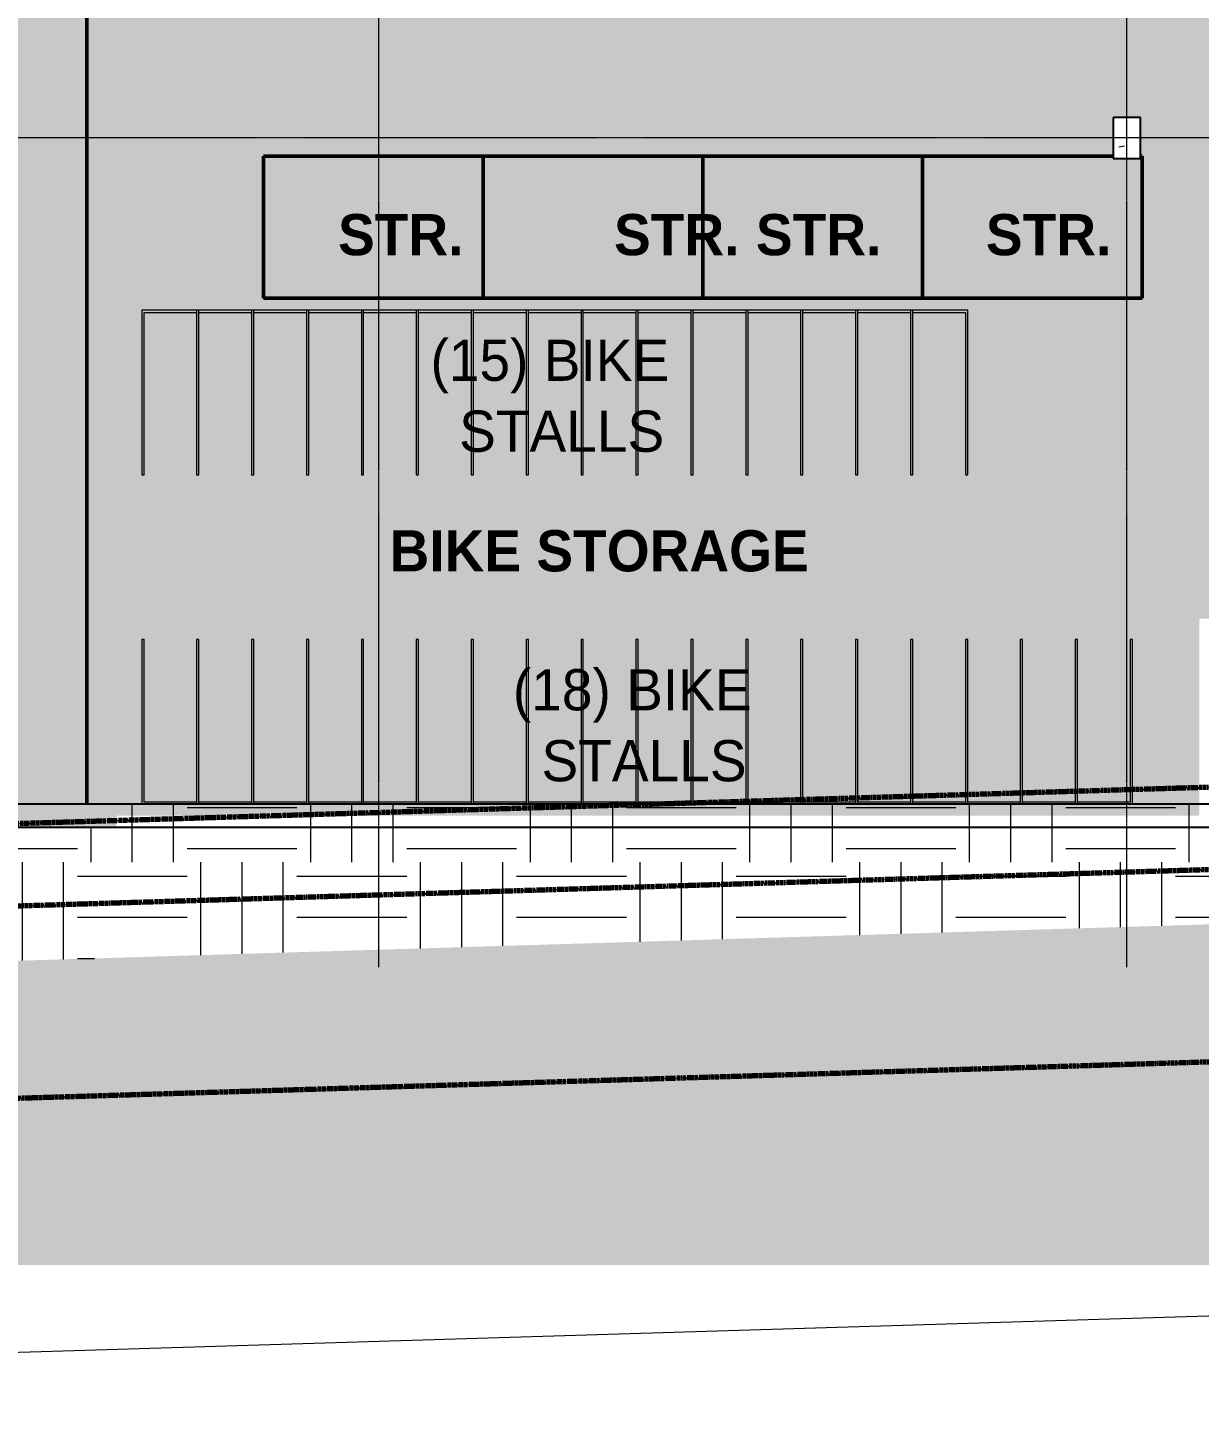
# Model space of a CAD drawing. Header units: inches. Extents: x -4414 to -113, y 9396 to 12816.
# Drawn here: x -3622 to -3110, y 9639 to 10247 of the extents above; entities that cross this region are included whole.
import ezdxf

# ---------------------------------------------------------------- set-up
doc = ezdxf.new("R2010")
doc.units = ezdxf.units.IN
doc.header["$MEASUREMENT"] = 0
doc.linetypes.add('Double Dash 3_8_', pattern=[1, 0.375, -0.125, 0.125, -0.125, 0.125, -0.125])
doc.linetypes.add('Grid Line 1_2_', pattern=[0.875, 0.5, -0.125, 0.125, -0.125])
for name, color, linetype, lineweight in [('0-1', 7, 'Continuous', 5), ('A-ANNO-DIMS', 211, 'Continuous', 9), ('A-ANNO-DIMS-192', 211, 'Continuous', 9), ('A-AREA-2', 250, 'Continuous', 50), ('A-AREA-IDEN', 2, 'Continuous', 9), ('A-GENM', 5, 'Continuous', 9), ('A-GENM-IDEN', 13, 'Continuous', 9), ('A-WALL-PATT-2', 111, 'Continuous', 9), ('C-PROP-LINE', 91, 'Double Dash 3_8_', 70), ('C-TOPO', 7, 'Continuous', 9), ('S-COLS', 52, 'Continuous', 9), ('S-COLS-1', 52, 'Continuous', 25), ('S-FNDN-2', 32, 'Continuous', 25), ('S-GRID-1', 1, 'Grid Line 1_2_', 9)]:
    doc.layers.add(name, color=color, linetype=linetype, lineweight=lineweight)
doc.layers.add('A-AREA-PATT-1', color=7, linetype='Continuous', lineweight=9, transparency=0.9)
doc.layers.add('A-AREA-PATT-2', color=254, linetype='Continuous', lineweight=9, transparency=0.9)
doc.styles.add('Century Gothic', font='ufonts.com_century-gothic.ttf', dxfattribs={"height": 18})
doc.styles.add('Century Gothic_B', font='GOTHICB.TTF', dxfattribs={"height": 18})
doc.dimstyles.new('OD__1_8__Tol__', dxfattribs={"dimscale": 12, "dimtxt": 18.795029, "dimasz": 2, "dimexe": 1.5, "dimexo": 1, "dimgap": 0.25, "dimtad": 1, "dimdec": 3, "dimrnd": 0.125, "dimzin": 3, "dimdsep": 46, "dimlunit": 4, "dimtxsty": 'Century Gothic', "dimblk1": 'OBLIQUE', "dimblk2": 'OBLIQUE', "dimsah": 1, "dimcen": 0.09, "dimdle": 1.5, "dimazin": 0, "dimtfac": 1, "dimtdec": 4, "dimtix": 1, "dimtmove": 0, "dimatfit": 3, "dimfxl": 1, "dimtvp": 1, "dimtfill": 1, "dimfrac": 2, "dimtolj": 1, "dimtzin": 0, "dimarcsym": 2})
pattern_1 = [(0, (0, 0), (48, 48), [48, -48]), (0, (0, 18), (48, 48), [48, -48]), (0, (0, 36), (48, 48), [48, -48]), (90, (6, 42), (-48, 48), [48, -48]), (90, (24, 42), (-48, 48), [48, -48]), (90, (42, 42), (-48, 48), [48, -48])]

# ---------------------------------------------------------------- blocks, each defined once
blk = doc.blocks.new('1750 Ox - Topography_rvt-1-FLOOR PLAN - BASEMENT')
at = {"layer": 'C-TOPO'}
h = blk.add_hatch(dxfattribs=at)
h.set_pattern_fill('FP_1', color=256, style=0, pattern_type=2)
h.set_pattern_definition(pattern_1)
h.paths.add_polyline_path([(-4244.96, 9706.1), (-4070.23, 9706.1), (-4070.23, 12148.59), (-4068.73, 12172.21), (-4064.23, 12195.45), (-4064.23, 9706.1), (-3984.43, 9706.1), (-3985.12, 9768.03), (-2561.12, 9811.51), (-2561.12, 9897.39), (-2637.92, 9897.39), (-2637.92, 9869.2), (-3902.72, 9830.57), (-3902.72, 10324.59), (-3830.72, 10324.59), (-3830.72, 10780.59), (-4004.23, 10780.59), (-4004.23, 12148.59), (-4002.41, 12169.43), (-3997, 12189.63), (-3988.16, 12208.59), (-3976.16, 12225.72), (-3961.37, 12240.51), (-3944.23, 12252.51), (-3925.28, 12261.35), (-3905.07, 12266.77), (-3884.23, 12268.59), (-2637.92, 12268.59), (-2637.92, 12088.59), (-2561.12, 12088.59), (-2561.12, 12268.59), (-514.29, 12268.59), (-514.29, 12328.59), (-3931.1, 12328.59), (-3907.86, 12333.08), (-3884.23, 12334.59), (-514.29, 12334.59), (-514.29, 12461.9), (-4244.96, 12461.9), (-4244.96, 9808.7)], flags=0)
h.paths.add_polyline_path([(-3866.72, 10552.59), (-3993.77, 10552.59), (-3993.77, 10676.21), (-3866.72, 10676.21), (-3866.72, 10568.45)], flags=0)
h = blk.add_hatch(dxfattribs=at)
h.set_pattern_fill('FP_1', color=256, style=0, pattern_type=2)
h.set_pattern_definition(pattern_1)
h.paths.add_polyline_path([(-673.72, 9706.1), (-514.29, 9706.1), (-514.29, 12268.59), (-2561.12, 12268.59), (-2561.12, 12088.59), (-2540.82, 12088.59), (-2422.69, 12078.59), (-1316.01, 12078.59), (-1318.08, 12088.59), (-1297.31, 12088.59), (-1296.41, 12078.59), (-704.43, 12078.59), (-701.33, 12088.59), (-635.88, 12088.59), (-636.72, 12078.44), (-636.72, 9907.39), (-2561.12, 9907.39), (-2561.12, 9811.51), (-3985.12, 9768.03), (-3984.43, 9706.1), (-747.46, 9706.1)], flags=0)
h.paths.add_polyline_path([(-4064.23, 9706.1), (-4064.23, 12195.45), (-4068.73, 12172.21), (-4070.23, 12148.59), (-4070.23, 9706.1), (-4069.25, 9706.1)], flags=0)
h.paths.add_polyline_path([(-3820.72, 10780.59), (-3820.72, 11276.53), (-3830.72, 11280.3), (-3830.72, 11598.84), (-3820.72, 11601.15), (-3820.72, 11690.89), (-3830.72, 11695.26), (-3830.72, 11718.87), (-3820.72, 11715.86), (-3820.72, 11876.26), (-3830.72, 11870.53), (-3830.72, 12075.88), (-3820.72, 12078.59), (-3167.26, 12078.59), (-3166.56, 12083.35), (-3169.46, 12083.37), (-3171.87, 12088.59), (-3149.04, 12088.59), (-3149.58, 12078.59), (-2891.23, 12078.59), (-2831.2, 12088.59), (-2637.92, 12088.59), (-2637.92, 12268.59), (-3884.23, 12268.59), (-3905.07, 12266.77), (-3925.28, 12261.35), (-3944.23, 12252.51), (-3961.37, 12240.51), (-3976.16, 12225.72), (-3988.16, 12208.59), (-3997, 12189.63), (-4002.41, 12169.43), (-4004.23, 12148.59), (-4004.23, 10780.59), (-3825.72, 10780.59)], flags=0)
h.paths.add_polyline_path([(-3555.07, 12086.41), (-3593.03, 12086.71), (-3592.11, 12088.59), (-3554.47, 12088.59)], flags=0)
h.paths.add_polyline_path([(-3799.39, 12088.34), (-3817.11, 12088.48), (-3817.07, 12088.59), (-3799.32, 12088.59)], flags=0)
h.paths.add_polyline_path([(-2561.12, 12328.59), (-514.29, 12328.59), (-514.29, 12334.59), (-3884.23, 12334.59), (-3907.86, 12333.08), (-3931.1, 12328.59), (-2637.92, 12328.59)], flags=0)
h = blk.add_hatch(dxfattribs=at)
h.set_pattern_fill('FP_1', color=256, style=0, pattern_type=2)
h.set_pattern_definition(pattern_1)
h.paths.add_polyline_path([(-3902.72, 9830.57), (-2637.92, 9869.2), (-2637.92, 9897.39), (-2726.18, 9897.39), (-2737.87, 9907.39), (-3582.67, 9907.39), (-3582.88, 9897.39), (-3670.23, 9897.39), (-3684.27, 9907.39), (-3830.72, 9907.39), (-3830.72, 10025.43), (-3820.72, 9999.66), (-3820.72, 10316.77), (-3830.72, 10303.87), (-3830.72, 10324.59), (-3902.72, 10324.59), (-3902.72, 9834.64)], flags=0)
h.paths.add_polyline_path([(-3820.72, 9897.39), (-3820.66, 9897.47), (-3710, 9898.34), (-3712.71, 9897.39), (-3778.63, 9897.39)], flags=0)
blk = doc.blocks.new('Parking_Stall_Multiple - BIKE-1564002-FLOOR PLAN - BASEMENT')
at = {"layer": 'A-GENM'}
h = blk.add_hatch(color=256, dxfattribs=at)
h.paths.add_polyline_path([(1, -25), (72, -25), (36.5, -24.5), (15.78, -24.79)], flags=0)
h.paths.add_polyline_path([(0, -24), (0, -25), (1, -25), (0.5, -24.5)], flags=0)
h.paths.add_polyline_path([(0, 0), (0, -24), (1, -24), (1, -1), (72, -1), (72, 0), (16.18, 0)], flags=0)
h = blk.add_hatch(color=256, dxfattribs=at)
h.paths.add_polyline_path([(1, -49), (72, -49), (36.5, -48.5), (15.39, -48.8)], flags=0)
h.paths.add_polyline_path([(0.5, -48.5), (0, -49), (1, -49)], flags=0)
h.paths.add_polyline_path([(0, -48), (0.04, -48.96), (0.5, -48.5), (0, -48)], flags=0)
h.paths.add_polyline_path([(0, -24), (1, -25), (36.5, -24.5), (72, -25), (72, -24), (15.79, -24)], flags=0)
h.paths.add_polyline_path([(0, -25), (0, -48), (1, -48), (1, -25), (0.04, -25)], flags=0)
h = blk.add_hatch(color=256, dxfattribs=at)
h.paths.add_polyline_path([(1, -73), (72, -73), (36.5, -72.5), (15.01, -72.8)], flags=0)
h.paths.add_polyline_path([(0.5, -72.5), (0, -73), (1, -73)], flags=0)
h.paths.add_polyline_path([(0, -72), (0.04, -72.96), (0.5, -72.5)], flags=0)
h.paths.add_polyline_path([(1, -49), (36.5, -48.5), (72, -49), (72, -48), (0, -48)], flags=0)
h.paths.add_polyline_path([(0, -49), (0.04, -48.96), (0, -48)], flags=0)
h.paths.add_polyline_path([(0, -71.99), (0, -72), (1, -72), (1, -49), (0, -49)], flags=0)
h = blk.add_hatch(color=256, dxfattribs=at)
h.paths.add_polyline_path([(0, -72), (1, -73), (36.5, -72.5), (72, -73), (72, -72), (15.02, -72)], flags=0)
h.paths.add_polyline_path([(1, -97), (72, -97), (36.5, -96.5), (14.62, -96.81)], flags=0)
h.paths.add_polyline_path([(0, -96), (0, -97), (1, -97), (0.5, -96.5)], flags=0)
h.paths.add_polyline_path([(0, -73), (0, -96), (1, -96), (1, -73), (0.04, -73)], flags=0)
h = blk.add_hatch(color=256, dxfattribs=at)
h.paths.add_polyline_path([(0, -96), (1, -97), (36.5, -96.5), (72, -97), (72, -96), (14.64, -96)], flags=0)
h.paths.add_polyline_path([(1, -121), (72, -121), (36.5, -120.5), (14.24, -120.81)], flags=0)
h.paths.add_polyline_path([(0.5, -120.5), (0, -121), (1, -121)], flags=0)
h.paths.add_polyline_path([(0, -120), (0.04, -120.96), (0.5, -120.5)], flags=0)
h.paths.add_polyline_path([(0, -119.99), (0, -120), (1, -120), (1, -97), (0, -97)], flags=0)
h = blk.add_hatch(color=256, dxfattribs=at)
h.paths.add_polyline_path([(1, -145), (72, -145), (36.5, -144.5), (13.85, -144.82)], flags=0)
h.paths.add_polyline_path([(0, -144), (0, -145), (1, -145), (0.5, -144.5)], flags=0)
h.paths.add_polyline_path([(1, -121), (36.5, -120.5), (72, -121), (72, -120), (0, -120)], flags=0)
h.paths.add_polyline_path([(0, -121), (0, -144), (1, -144), (1, -121), (0.04, -121)], flags=0)
h = blk.add_hatch(color=256, dxfattribs=at)
h.paths.add_polyline_path([(1, -169), (72, -169), (36.5, -168.5), (13.47, -168.82)], flags=0)
h.paths.add_polyline_path([(0.5, -168.5), (0, -169), (1, -169)], flags=0)
h.paths.add_polyline_path([(0, -168), (0.04, -168.96), (0.5, -168.5)], flags=0)
h.paths.add_polyline_path([(1, -145), (36.5, -144.5), (72, -145), (72, -144), (0, -144)], flags=0)
h.paths.add_polyline_path([(0, -168), (1, -168), (1, -145), (0, -145), (0, -167.99)], flags=0)
h = blk.add_hatch(color=256, dxfattribs=at)
h.paths.add_polyline_path([(0, -168), (1, -169), (36.5, -168.5), (72, -169), (72, -168), (13.48, -168)], flags=0)
h.paths.add_polyline_path([(1, -193), (72, -193), (36.5, -192.5), (13.08, -192.83)], flags=0)
h.paths.add_polyline_path([(0.5, -192.5), (0, -193), (1, -193)], flags=0)
h.paths.add_polyline_path([(0, -192), (0.04, -192.96), (0.5, -192.5)], flags=0)
h.paths.add_polyline_path([(0, -169), (0, -192), (1, -192), (1, -169), (0.04, -169)], flags=0)
h = blk.add_hatch(color=256, dxfattribs=at)
h.paths.add_polyline_path([(0, -192), (1, -193), (36.5, -192.5), (72, -193), (72, -192), (13.1, -192)], flags=0)
h.paths.add_polyline_path([(1, -217), (72, -217), (36.5, -216.5), (12.7, -216.84)], flags=0)
h.paths.add_polyline_path([(0.5, -216.5), (0, -217), (1, -217)], flags=0)
h.paths.add_polyline_path([(0, -216), (0.04, -216.96), (0.5, -216.5)], flags=0)
h.paths.add_polyline_path([(0, -193), (0, -216), (1, -216), (1, -193), (0.04, -193)], flags=0)
h = blk.add_hatch(color=256, dxfattribs=at)
h.paths.add_polyline_path([(0, -216), (1, -217), (36.5, -216.5), (72, -217), (72, -216), (12.71, -216)], flags=0)
h.paths.add_polyline_path([(1, -241), (72, -241), (36.5, -240.5), (12.31, -240.84)], flags=0)
h.paths.add_polyline_path([(0.5, -240.5), (0, -241), (1, -241)], flags=0)
h.paths.add_polyline_path([(0, -240), (0.04, -240.96), (0.5, -240.5)], flags=0)
h.paths.add_polyline_path([(0, -239.99), (0, -240), (1, -240), (1, -217), (0, -217)], flags=0)
h = blk.add_hatch(color=256, dxfattribs=at)
h.paths.add_polyline_path([(1, -265), (72, -265), (36.5, -264.5), (11.93, -264.85)], flags=0)
h.paths.add_polyline_path([(0, -264), (0, -265), (1, -265), (0.5, -264.5)], flags=0)
h.paths.add_polyline_path([(1, -241), (36.5, -240.5), (72, -241), (72, -240), (0, -240)], flags=0)
h.paths.add_polyline_path([(0, -241), (0, -264), (1, -264), (1, -241), (0.04, -241)], flags=0)
h = blk.add_hatch(color=256, dxfattribs=at)
h.paths.add_polyline_path([(1, -289), (72, -289), (36.5, -288.5), (11.54, -288.85)], flags=0)
h.paths.add_polyline_path([(0.5, -288.5), (0, -289), (1, -289)], flags=0)
h.paths.add_polyline_path([(0, -288), (0.04, -288.96), (0.5, -288.5)], flags=0)
h.paths.add_polyline_path([(1, -265), (36.5, -264.5), (72, -265), (72, -264), (0, -264)], flags=0)
h.paths.add_polyline_path([(0, -288), (1, -288), (1, -265), (0, -265), (0, -287.99)], flags=0)
h = blk.add_hatch(color=256, dxfattribs=at)
h.paths.add_polyline_path([(0, -288), (1, -289), (36.5, -288.5), (72, -289), (72, -288), (11.55, -288)], flags=0)
h.paths.add_polyline_path([(1, -313), (72, -313), (36.5, -312.5), (11.15, -312.86)], flags=0)
h.paths.add_polyline_path([(0.5, -312.5), (0, -313), (1, -313)], flags=0)
h.paths.add_polyline_path([(0, -312), (0.04, -312.96), (0.5, -312.5)], flags=0)
h.paths.add_polyline_path([(0, -311.99), (0, -312), (1, -312), (1, -289), (0, -289)], flags=0)
h = blk.add_hatch(color=256, dxfattribs=at)
h.paths.add_polyline_path([(1, -337), (72, -337), (36.5, -336.5), (10.77, -336.86)], flags=0)
h.paths.add_polyline_path([(0, -337), (1, -337), (0.5, -336.5)], flags=0)
h.paths.add_polyline_path([(0, -312), (1, -313), (36.5, -312.5), (72, -313), (72, -312), (11.17, -312)], flags=0)
h.paths.add_polyline_path([(0, -336), (0.04, -336.96), (0.5, -336.5), (0, -336)], flags=0)
h.paths.add_polyline_path([(0, -313), (0.04, -312.96), (0, -312)], flags=0)
h.paths.add_polyline_path([(0, -335.99), (0, -336), (1, -336), (1, -313), (0, -313)], flags=0)
h = blk.add_hatch(color=256, dxfattribs=at)
h.paths.add_polyline_path([(1, -361), (72, -361), (36.5, -360.5), (10.38, -360.87)], flags=0)
h.paths.add_polyline_path([(0, -360), (0, -361), (1, -361), (0.5, -360.5)], flags=0)
h.paths.add_polyline_path([(1, -337), (36.5, -336.5), (72, -337), (72, -336), (0, -336)], flags=0)
h.paths.add_polyline_path([(0, -337), (0.04, -336.96), (0, -336)], flags=0)
h.paths.add_polyline_path([(0, -360), (1, -360), (1, -337), (0, -337), (0, -359.99)], flags=0)
h = blk.add_hatch(color=256, dxfattribs=at)
h.paths.add_polyline_path([(1, -385), (72, -385), (36.5, -384.5), (10, -384.87)], flags=0)
h.paths.add_polyline_path([(0.5, -384.5), (0, -385), (1, -385)], flags=0)
h.paths.add_polyline_path([(0, -384), (0.04, -384.96), (0.5, -384.5), (0, -384)], flags=0)
h.paths.add_polyline_path([(0, -360), (1, -361), (36.5, -360.5), (72, -361), (72, -360), (10.4, -360)], flags=0)
h.paths.add_polyline_path([(0, -361), (0, -384), (1, -384), (1, -361), (0.04, -361)], flags=0)
h = blk.add_hatch(color=256, dxfattribs=at)
h.paths.add_polyline_path([(1, -409), (72, -409), (36.5, -408.5), (9.61, -408.88)], flags=0)
h.paths.add_polyline_path([(0.5, -408.5), (0, -409), (1, -409)], flags=0)
h.paths.add_polyline_path([(0, -408), (0.04, -408.96), (0.5, -408.5)], flags=0)
h.paths.add_polyline_path([(1, -385), (36.5, -384.5), (72, -385), (72, -384), (0, -384)], flags=0)
h.paths.add_polyline_path([(0, -385), (0.04, -384.96), (0, -384)], flags=0)
h.paths.add_polyline_path([(0, -408), (1, -408), (1, -385), (0, -385), (0, -407.99)], flags=0)
h = blk.add_hatch(color=256, dxfattribs=at)
h.paths.add_polyline_path([(1, -409), (36.5, -408.5), (72, -409), (72, -408), (0, -408)], flags=0)
h.paths.add_polyline_path([(0, -409), (0, -433), (72, -433), (72, -432), (1, -432), (1, -409), (0.04, -409)], flags=0)
h.paths.add_polyline_path([(0, -409), (0.04, -408.96), (0, -408)], flags=0)
for p, q in [((72, 0), (0, 0)), ((72, -1), (72, 0)), ((1, -24), (1, -1)), ((1, -1), (72, -1)), ((72, -24), (0, -24)), ((72, -24), (1, -24)), ((72, -25), (72, -24)), ((72, -25), (72, -24)), ((0, -25), (72, -25)), ((1, -48), (1, -25)), ((1, -25), (72, -25)), ((72, -48), (0, -48)), ((72, -48), (1, -48)), ((72, -49), (72, -48)), ((72, -49), (72, -48)), ((0, -49), (72, -49)), ((1, -72), (1, -49)), ((1, -49), (72, -49)), ((72, -72), (0, -72)), ((72, -72), (1, -72)), ((72, -73), (72, -72)), ((72, -73), (72, -72)), ((0, -73), (72, -73)), ((1, -96), (1, -73)), ((1, -73), (72, -73)), ((72, -96), (0, -96)), ((0, -97), (72, -97)), ((72, -96), (1, -96)), ((1, -120), (1, -97)), ((1, -97), (72, -97)), ((72, -97), (72, -96)), ((72, -97), (72, -96)), ((72, -120), (0, -120)), ((0, -121), (72, -121)), ((72, -120), (1, -120)), ((1, -144), (1, -121)), ((1, -121), (72, -121)), ((72, -121), (72, -120)), ((72, -121), (72, -120)), ((72, -144), (0, -144)), ((0, -145), (72, -145)), ((72, -144), (1, -144)), ((1, -168), (1, -145)), ((1, -145), (72, -145)), ((72, -145), (72, -144)), ((72, -145), (72, -144)), ((72, -168), (0, -168)), ((0, -169), (72, -169)), ((72, -168), (1, -168)), ((1, -192), (1, -169)), ((1, -169), (72, -169)), ((72, -169), (72, -168)), ((72, -169), (72, -168)), ((72, -192), (0, -192)), ((0, -193), (72, -193)), ((72, -192), (1, -192)), ((1, -216), (1, -193)), ((1, -193), (72, -193)), ((72, -193), (72, -192)), ((72, -193), (72, -192)), ((72, -216), (0, -216)), ((0, -217), (72, -217)), ((72, -216), (1, -216)), ((1, -240), (1, -217)), ((1, -217), (72, -217)), ((72, -217), (72, -216)), ((72, -217), (72, -216)), ((72, -240), (0, -240)), ((0, -241), (72, -241)), ((72, -240), (1, -240)), ((1, -264), (1, -241)), ((1, -241), (72, -241)), ((72, -241), (72, -240)), ((72, -241), (72, -240)), ((72, -264), (0, -264)), ((0, -265), (72, -265)), ((72, -264), (1, -264)), ((1, -288), (1, -265)), ((1, -265), (72, -265)), ((72, -265), (72, -264)), ((72, -265), (72, -264)), ((72, -288), (0, -288)), ((0, -289), (72, -289)), ((72, -288), (1, -288)), ((1, -312), (1, -289)), ((1, -289), (72, -289)), ((72, -289), (72, -288)), ((72, -289), (72, -288)), ((72, -312), (0, -312)), ((0, -313), (72, -313)), ((72, -312), (1, -312)), ((1, -336), (1, -313)), ((1, -313), (72, -313)), ((72, -313), (72, -312)), ((72, -313), (72, -312)), ((72, -336), (0, -336)), ((0, -337), (72, -337)), ((72, -336), (1, -336)), ((1, -360), (1, -337)), ((1, -337), (72, -337)), ((72, -337), (72, -336)), ((72, -337), (72, -336)), ((72, -360), (0, -360)), ((0, -361), (72, -361)), ((72, -360), (1, -360)), ((1, -384), (1, -361)), ((1, -361), (72, -361)), ((72, -361), (72, -360)), ((72, -361), (72, -360)), ((72, -384), (0, -384)), ((0, -385), (72, -385)), ((72, -384), (1, -384)), ((1, -408), (1, -385)), ((1, -385), (72, -385)), ((72, -385), (72, -384)), ((72, -385), (72, -384)), ((72, -408), (0, -408)), ((0, -409), (72, -409)), ((72, -408), (1, -408)), ((1, -432), (1, -409)), ((1, -409), (72, -409)), ((72, -409), (72, -408)), ((72, -409), (72, -408)), ((0, -433), (72, -433)), ((72, -432), (1, -432)), ((72, -433), (72, -432))]:
    blk.add_line(p, q, dxfattribs=at)
blk = doc.blocks.new('Parking_Stall_Multiple - BIKE-1544308-FLOOR PLAN - BASEMENT')
at = {"layer": 'A-GENM'}
h = blk.add_hatch(color=256, dxfattribs=at)
h.paths.add_polyline_path([(0, 336), (72, 336), (72, 337), (36.5, 336.5), (1, 337)], flags=0)
h.paths.add_polyline_path([(72, 361), (0, 361), (0.04, 337), (1, 337), (1, 360), (72, 360)], flags=0)
h = blk.add_hatch(color=256, dxfattribs=at)
h.paths.add_polyline_path([(72, 337), (1, 337), (36.5, 336.5)], flags=0)
h.paths.add_polyline_path([(72, 313), (36.5, 312.5), (1, 313), (0, 312), (72, 312)], flags=0)
h.paths.add_polyline_path([(0, 336), (1, 337), (0.04, 336.96)], flags=0)
h.paths.add_polyline_path([(1, 336), (0, 335.99), (0.04, 313), (1, 313)], flags=0)
h = blk.add_hatch(color=256, dxfattribs=at)
h.paths.add_polyline_path([(72, 313), (1, 313), (36.5, 312.5)], flags=0)
h.paths.add_polyline_path([(72, 289), (36.5, 288.5), (1, 289), (0, 288), (72, 288)], flags=0)
h.paths.add_polyline_path([(0, 312), (1, 313), (0.04, 312.96)], flags=0)
h.paths.add_polyline_path([(1, 312), (0, 311.99), (0.04, 289), (1, 289)], flags=0)
h = blk.add_hatch(color=256, dxfattribs=at)
h.paths.add_polyline_path([(72, 289), (1, 289), (36.5, 288.5)], flags=0)
h.paths.add_polyline_path([(72, 264), (72, 265), (36.5, 264.5), (1, 265), (0, 264)], flags=0)
h.paths.add_polyline_path([(0, 288), (1, 289), (0.04, 288.96)], flags=0)
h.paths.add_polyline_path([(1, 288), (0, 287.99), (0.04, 265), (1, 265)], flags=0)
h = blk.add_hatch(color=256, dxfattribs=at)
h.paths.add_polyline_path([(72, 265), (1, 265), (36.5, 264.5)], flags=0)
h.paths.add_polyline_path([(72, 241), (36.5, 240.5), (1, 241), (0, 240), (72, 240)], flags=0)
h.paths.add_polyline_path([(0, 264), (1, 265), (0, 265)], flags=0)
h.paths.add_polyline_path([(1, 264), (0, 263.99), (0.04, 241), (1, 241), (1, 259.52)], flags=0)
h = blk.add_hatch(color=256, dxfattribs=at)
h.paths.add_polyline_path([(72, 241), (1, 241), (36.5, 240.5)], flags=0)
h.paths.add_polyline_path([(72, 217), (36.5, 216.5), (1, 217), (0, 216), (72, 216)], flags=0)
h.paths.add_polyline_path([(0, 240), (1, 241), (0.04, 240.96)], flags=0)
h.paths.add_polyline_path([(1, 240), (0, 239.99), (0.04, 217), (1, 217)], flags=0)
h = blk.add_hatch(color=256, dxfattribs=at)
h.paths.add_polyline_path([(72, 217), (1, 217), (36.5, 216.5)], flags=0)
h.paths.add_polyline_path([(72, 192), (72, 193), (36.5, 192.5), (1, 193), (0, 192)], flags=0)
h.paths.add_polyline_path([(0, 216), (1, 217), (0.04, 216.96)], flags=0)
h.paths.add_polyline_path([(1, 216), (0, 215.99), (0.04, 193), (1, 193)], flags=0)
h = blk.add_hatch(color=256, dxfattribs=at)
h.paths.add_polyline_path([(72, 193), (1, 193), (36.5, 192.5)], flags=0)
h.paths.add_polyline_path([(72, 168), (72, 169), (36.5, 168.5), (1, 169), (0, 168)], flags=0)
h.paths.add_polyline_path([(0, 192), (1, 193), (0.04, 192.96)], flags=0)
h.paths.add_polyline_path([(1, 192), (0, 191.99), (0.04, 169), (1, 169)], flags=0)
h = blk.add_hatch(color=256, dxfattribs=at)
h.paths.add_polyline_path([(72, 169), (1, 169), (36.5, 168.5)], flags=0)
h.paths.add_polyline_path([(72, 144), (72, 145), (36.5, 144.5), (1, 145), (0, 144)], flags=0)
h.paths.add_polyline_path([(0, 168), (1, 169), (0.04, 168.96)], flags=0)
h.paths.add_polyline_path([(1, 168), (0, 167.99), (0.04, 145), (1, 145)], flags=0)
h = blk.add_hatch(color=256, dxfattribs=at)
h.paths.add_polyline_path([(72, 145), (1, 145), (36.5, 144.5)], flags=0)
h.paths.add_polyline_path([(72, 120), (72, 121), (36.5, 120.5), (1, 121), (0, 120)], flags=0)
h.paths.add_polyline_path([(0, 144), (1, 145), (0, 145)], flags=0)
h.paths.add_polyline_path([(1, 144), (0, 143.99), (0.04, 121), (1, 121), (1, 142.93)], flags=0)
h = blk.add_hatch(color=256, dxfattribs=at)
h.paths.add_polyline_path([(72, 121), (1, 121), (36.5, 120.5)], flags=0)
h.paths.add_polyline_path([(72, 97), (36.5, 96.5), (1, 97), (0, 96), (72, 96)], flags=0)
h.paths.add_polyline_path([(0, 120), (1, 121), (0.04, 120.96)], flags=0)
h.paths.add_polyline_path([(1, 120), (0, 119.99), (0.04, 97), (1, 97)], flags=0)
h = blk.add_hatch(color=256, dxfattribs=at)
h.paths.add_polyline_path([(72, 97), (1, 97), (36.5, 96.5)], flags=0)
h.paths.add_polyline_path([(72, 72), (72, 73), (36.5, 72.5), (1, 73), (0, 72)], flags=0)
h.paths.add_polyline_path([(0, 96), (1, 97), (0, 97)], flags=0)
h.paths.add_polyline_path([(1, 96), (0, 95.99), (0.04, 73), (1, 73)], flags=0)
h = blk.add_hatch(color=256, dxfattribs=at)
h.paths.add_polyline_path([(72, 73), (1, 73), (36.5, 72.5)], flags=0)
h.paths.add_polyline_path([(72, 49), (36.5, 48.5), (1, 49), (0, 48), (72, 48)], flags=0)
h.paths.add_polyline_path([(0, 72), (1, 73), (0.04, 72.96)], flags=0)
h.paths.add_polyline_path([(1, 72), (0, 71.99), (0.04, 49), (1, 49)], flags=0)
h = blk.add_hatch(color=256, dxfattribs=at)
h.paths.add_polyline_path([(72, 49), (1, 49), (36.5, 48.5)], flags=0)
h.paths.add_polyline_path([(72, 24), (72, 25), (36.5, 24.5), (1, 25), (0, 24)], flags=0)
h.paths.add_polyline_path([(0, 48), (1, 49), (0.04, 48.96)], flags=0)
h.paths.add_polyline_path([(1, 48), (0, 47.99), (0.04, 25), (1, 25), (1, 26.35)], flags=0)
h = blk.add_hatch(color=256, dxfattribs=at)
h.paths.add_polyline_path([(72, 25), (1, 25), (36.5, 24.5)], flags=0)
h.paths.add_polyline_path([(0, 24), (1, 25), (0, 25)], flags=0)
h.paths.add_polyline_path([(72, 1), (1, 1), (1, 24), (0, 23.99), (0, 0), (72, 0)], flags=0)
for p, q in [((72, 361), (0, 361)), ((0, 361), (0, 336)), ((1, 337), (1, 360)), ((1, 360), (72, 360)), ((72, 360), (72, 361)), ((72, 337), (0, 337)), ((0, 337), (0, 312)), ((0, 336), (72, 336)), ((72, 337), (1, 337)), ((1, 313), (1, 336)), ((1, 336), (72, 336)), ((72, 336), (72, 337)), ((72, 336), (72, 337)), ((72, 313), (0, 313)), ((0, 313), (0, 288)), ((0, 312), (72, 312)), ((72, 313), (1, 313)), ((1, 289), (1, 312)), ((1, 312), (72, 312)), ((72, 312), (72, 313)), ((72, 312), (72, 313)), ((72, 289), (0, 289)), ((0, 289), (0, 264)), ((0, 288), (72, 288)), ((72, 289), (1, 289)), ((1, 265), (1, 288)), ((1, 288), (72, 288)), ((72, 288), (72, 289)), ((72, 288), (72, 289)), ((72, 265), (0, 265)), ((0, 265), (0, 240)), ((0, 264), (72, 264)), ((72, 265), (1, 265)), ((1, 241), (1, 264)), ((1, 264), (72, 264)), ((72, 264), (72, 265)), ((72, 264), (72, 265)), ((72, 241), (0, 241)), ((0, 241), (0, 216)), ((0, 240), (72, 240)), ((72, 241), (1, 241)), ((1, 217), (1, 240)), ((1, 240), (72, 240)), ((72, 240), (72, 241)), ((72, 240), (72, 241)), ((72, 217), (0, 217)), ((0, 217), (0, 192)), ((0, 216), (72, 216)), ((72, 217), (1, 217)), ((1, 193), (1, 216)), ((1, 216), (72, 216)), ((72, 216), (72, 217)), ((72, 216), (72, 217)), ((72, 193), (0, 193)), ((0, 193), (0, 168)), ((0, 192), (72, 192)), ((72, 193), (1, 193)), ((1, 169), (1, 192)), ((1, 192), (72, 192)), ((72, 192), (72, 193)), ((72, 192), (72, 193)), ((72, 169), (0, 169)), ((0, 169), (0, 144)), ((0, 168), (72, 168)), ((72, 169), (1, 169)), ((1, 145), (1, 168)), ((1, 168), (72, 168)), ((72, 168), (72, 169)), ((72, 168), (72, 169)), ((72, 145), (0, 145)), ((0, 145), (0, 120)), ((0, 144), (72, 144)), ((72, 145), (1, 145)), ((1, 121), (1, 144)), ((1, 144), (72, 144)), ((72, 144), (72, 145)), ((72, 144), (72, 145)), ((72, 121), (0, 121)), ((0, 121), (0, 96)), ((0, 120), (72, 120)), ((72, 121), (1, 121)), ((1, 97), (1, 120)), ((1, 120), (72, 120)), ((72, 120), (72, 121)), ((72, 120), (72, 121)), ((72, 97), (0, 97)), ((0, 97), (0, 72)), ((0, 96), (72, 96)), ((72, 97), (1, 97)), ((1, 73), (1, 96)), ((1, 96), (72, 96)), ((72, 96), (72, 97)), ((72, 96), (72, 97)), ((72, 73), (0, 73)), ((0, 73), (0, 48)), ((72, 73), (1, 73)), ((72, 72), (72, 73)), ((72, 72), (72, 73)), ((0, 72), (72, 72)), ((1, 49), (1, 72)), ((1, 72), (72, 72)), ((72, 49), (0, 49)), ((0, 49), (0, 24)), ((72, 49), (1, 49)), ((72, 48), (72, 49)), ((72, 48), (72, 49)), ((0, 48), (72, 48)), ((1, 25), (1, 48)), ((1, 48), (72, 48)), ((72, 25), (0, 25)), ((0, 25), (0, 0)), ((72, 25), (1, 25)), ((72, 24), (72, 25)), ((72, 24), (72, 25)), ((0, 24), (72, 24)), ((1, 1), (1, 24)), ((1, 24), (72, 24)), ((72, 1), (1, 1)), ((72, 0), (72, 1)), ((0, 0), (72, 0))]:
    blk.add_line(p, q, dxfattribs=at)
blk = doc.blocks.new('Concrete-Rectangular-Column - ONE-V28-FLOOR PLAN - BASEMENT')
at = {"layer": 'S-COLS'}
h = blk.add_hatch(dxfattribs=at)
h.set_pattern_fill('FP_26', color=256, style=0, pattern_type=2)
h.set_pattern_definition([(50, (3141.224, -10198.59), (55.0854, -4.81984), [5.76, -63.36]), (355, (3141.224, -10198.59), (-10.6557, 57.76853), [4.608, -50.688]), (100.451, (3145.814, -10198.99), (44.42947, 52.94866), [4.895, -53.848]), (46.184, (3141.224, -10183.23), (81.96444, -12.71212), [8.64, -95.04]), (96.636, (3148.054, -10184.29), (71.7815, 74.8124), [7.343, -80.772]), (351.184, (3141.22, -10183.23), (71.78195, 74.8124), [6.912, -76.032]), (21, (3148.904, -10187.07), (45.84207, -30.92146), [5.76, -63.36]), (326, (3148.904, -10187.07), (18.68706, 55.69148), [4.608, -50.688]), (71.451, (3152.724, -10189.646), (64.5289, 24.7701), [4.895, -53.848]), (37.5, (3141.224, -10198.589), (0.933895, 25.566816), [2.534, -47.539, 2.534, -48.922, -50.88]), (37.5, (3141.224, -10198.589), (0.933895, 25.566816), [-101.53, 2.534, -48.346]), (7.5, (3141.224, -10198.59), (20.20404, 30.2913), [2.534, -26.803, 2.534, -46.387, -19.392]), (7.5, (3141.224, -10198.59), (20.20404, 30.2913), [-78.259, 2.534, -16.858]), (327.5, (3124.097, -10198.59), (40.997785, -1.732403), [2.534, -16.666, 2.534, -57.37, -79.488]), (327.5, (3124.097, -10198.59), (40.997785, -1.732403), [-79.104, 2.534, -76.954]), (317.5, (3116.417, -10198.59), (44.78888, 7.68784), [2.534, -22.426, 2.534, -37.248, -56.448]), (317.5, (3116.417, -10198.59), (44.78888, 7.68784), [-64.742, 2.534, -53.914])])
h.paths.add_polyline_path([(6, -9), (6, 9), (-6, 9), (-6, -9)], flags=0)
at = {"layer": 'S-COLS-1'}
for p, q in [((6, 9), (-6, 9)), ((-6, 9), (-6, -9)), ((6, -9), (6, 9)), ((-6, -9), (6, -9))]:
    blk.add_line(p, q, dxfattribs=at)
blk = doc.blocks.new('Family - ___-1749192-FLOOR PLAN - BASEMENT')
at = {"layer": 'C-PROP-LINE'}
for p, q in [((-3866.79, 9891.7), (-711.99, 9988.04)), ((-3926.73, 9853.85), (-675.64, 9953.13)), ((-3986.58, 9767.98), (-590.83, 9871.68))]:
    blk.add_line(p, q, dxfattribs=at)
blk = doc.blocks.new('DIMBLOCK35-FLOOR PLAN - BASEMENT')
at = {"layer": 'A-ANNO-DIMS-192'}
for p, q in [((-590.47, 9859.69), (-586.9, 9742.8)), ((-587.45, 9760.79), (-590.47, 9859.69)), ((-4001.19, 9656.54), (-569.45, 9761.34)), ((-3986.22, 9755.99), (-3982.65, 9639.1)), ((-3983.19, 9657.09), (-3986.22, 9755.99))]:
    blk.add_line(p, q, dxfattribs=at)
at = {"layer": 'A-ANNO-DIMS-192', "lineweight": 50}
for p, q in [((-587.45, 9760.79), (-575.82, 9773.15)), ((-587.45, 9760.79), (-599.07, 9748.43)), ((-3983.19, 9657.09), (-3971.57, 9669.45)), ((-3983.19, 9657.09), (-3994.82, 9644.73))]:
    blk.add_line(p, q, dxfattribs=at)
at = {"layer": 'A-ANNO-DIMS-192', "color": 0, "insert": (-2354.55, 9732.91), "char_height": 18, "width": 164.3223, "attachment_point": 1, "rotation": 1.7492, "line_spacing_factor": 0.984502, "style": 'Century Gothic', "bg_fill": 3, "box_fill_scale": 1.25, "bg_fill_color": 256, "bg_fill_true_color": 13158600, "bg_fill_transparency": 0}
blk.add_mtext('283\' - 1 3/8"', dxfattribs=at)
blk = doc.blocks.new('_Oblique')
at = {"color": 0, "linetype": 'ByBlock', "lineweight": -2}
blk.add_line((-0.5, -0.5), (0.5, 0.5), dxfattribs=at)

msp = doc.modelspace()

# ---------------------------------------------------------------- hatches: boundary and pattern name
at = {"layer": 'A-AREA-PATT-1'}
for points in [[(-3505.0124, 10128.5894), (-3422.609, 10128.5894), (-3422.609, 10190.5894), (-3518.609, 10190.5894), (-3518.609, 10128.5894), (-3517.6124, 10128.5894)], [(-3378.8124, 10128.5894), (-3326.609, 10128.5894), (-3326.609, 10190.5894), (-3422.609, 10190.5894), (-3422.609, 10128.5894), (-3379.8124, 10128.5894)], [(-3259.8124, 10128.5894), (-3230.609, 10128.5894), (-3230.609, 10190.5894), (-3326.609, 10190.5894), (-3326.609, 10128.5894), (-3265.0124, 10128.5894)], [(-3147.2237, 10128.5894), (-3134.609, 10128.5894), (-3134.609, 10190.5894), (-3135.2237, 10190.5894), (-3135.2237, 10189.5894), (-3147.2237, 10189.5894), (-3147.2237, 10190.5894), (-3230.609, 10190.5894), (-3230.609, 10128.5894), (-3195.7109, 10128.5894)]]:
    msp.add_hatch(color=256, dxfattribs=at).paths.add_polyline_path(points, flags=0)
at = {"layer": 'A-AREA-PATT-2'}
h = msp.add_hatch(color=256, dxfattribs=at)
h.paths.add_polyline_path([(-3684.2717, 9907.3894), (-3595.8124, 9907.3894), (-3595.8124, 10317.2269), (-3820.3521, 10317.2269), (-3820.7237, 10267.2396), (-3820.6609, 9907.3894), (-3778.6284, 9907.3894)], flags=0)
h.paths.add_polyline_path([(-3608.7237, 10553.2519), (-3608.7237, 10668.3894), (-3595.8124, 10668.3894), (-3595.8124, 10686.5894), (-3817.8396, 10686.5894), (-3818.7466, 10553.2519), (-3608.7628, 10553.2519)], flags=0)
h = msp.add_hatch(color=256, dxfattribs=at)
h.paths.add_polyline_path([(-3584.083, 9907.3894), (-3571.8124, 9907.3894), (-3571.8124, 9979.3894), (-3570.8124, 9979.3894), (-3570.8124, 9908.3894), (-3547.8124, 9908.3894), (-3547.8124, 9979.3894), (-3546.8124, 9979.3894), (-3546.8124, 9908.3894), (-3523.8124, 9908.3894), (-3523.8124, 9979.3894), (-3522.8124, 9979.3894), (-3522.8124, 9908.3894), (-3499.8124, 9908.3894), (-3499.8124, 9979.3894), (-3498.8124, 9979.3894), (-3498.8124, 9908.3894), (-3475.8124, 9908.3894), (-3475.8124, 9979.3894), (-3474.8124, 9979.3894), (-3474.8124, 9908.3894), (-3451.8124, 9908.3894), (-3451.8124, 9979.3894), (-3450.8124, 9979.3894), (-3450.8124, 9908.3894), (-3427.8124, 9908.3894), (-3427.8124, 9979.3894), (-3426.8124, 9979.3894), (-3426.8124, 9908.3894), (-3403.8124, 9908.3894), (-3403.8124, 9979.3894), (-3402.8124, 9979.3894), (-3402.8124, 9908.3894), (-3379.8124, 9908.3894), (-3379.8124, 9979.3894), (-3378.8124, 9979.3894), (-3378.8124, 9908.3894), (-3355.8124, 9908.3894), (-3355.8124, 9979.3894), (-3354.8124, 9979.3894), (-3354.8124, 9908.3894), (-3331.8124, 9908.3894), (-3331.8124, 9979.3894), (-3330.8124, 9979.3894), (-3330.8124, 9908.3894), (-3307.8124, 9908.3894), (-3307.8124, 9979.3894), (-3306.8124, 9979.3894), (-3306.8124, 9908.3894), (-3283.8124, 9908.3894), (-3283.8124, 9979.3894), (-3282.8124, 9979.3894), (-3282.8124, 9908.3894), (-3259.8124, 9908.3894), (-3259.8124, 9979.3894), (-3258.8124, 9979.3894), (-3258.8124, 9908.3894), (-3235.8124, 9908.3894), (-3235.8124, 9979.3894), (-3234.8124, 9979.3894), (-3234.8124, 9908.3894), (-3211.8124, 9908.3894), (-3211.8124, 9979.3894), (-3210.8124, 9979.3894), (-3210.8124, 9908.3894), (-3187.8124, 9908.3894), (-3187.8124, 9979.3894), (-3186.8124, 9979.3894), (-3186.8124, 9908.3894), (-3163.8124, 9908.3894), (-3163.8124, 9979.3894), (-3162.8124, 9979.3894), (-3162.8124, 9908.3894), (-3139.8124, 9908.3894), (-3139.8124, 9979.3894), (-3138.8124, 9979.3894), (-3138.8124, 9907.3894), (-3109.6237, 9907.3894), (-3109.6237, 9988.5894), (-3093.107, 9988.5894), (-3093.107, 10324.5894), (-3134.609, 10324.5894), (-3134.609, 10262.5894), (-3518.609, 10262.5894), (-3518.609, 10317.2269), (-3595.8124, 10317.2269), (-3595.8124, 9907.3894), (-3585.0168, 9907.3894)], flags=0)
h.paths.add_polyline_path([(-3210.8124, 10051.3894), (-3211.8124, 10051.3894), (-3211.8124, 10122.3894), (-3234.8124, 10122.3894), (-3234.8124, 10051.3894), (-3235.8124, 10051.3894), (-3235.8124, 10122.3894), (-3258.8124, 10122.3894), (-3258.8124, 10051.3894), (-3259.8124, 10051.3894), (-3259.8124, 10122.3894), (-3282.8124, 10122.3894), (-3282.8124, 10051.3894), (-3283.8124, 10051.3894), (-3283.8124, 10122.3894), (-3306.8124, 10122.3894), (-3306.8124, 10051.3894), (-3307.8124, 10051.3894), (-3307.8124, 10122.3894), (-3330.8124, 10122.3894), (-3330.8124, 10051.3894), (-3331.8124, 10051.3894), (-3331.8124, 10122.3894), (-3354.8124, 10122.3894), (-3354.8124, 10051.3894), (-3355.8124, 10051.3894), (-3355.8124, 10122.3894), (-3378.8124, 10122.3894), (-3378.8124, 10051.3894), (-3379.8124, 10051.3894), (-3379.8124, 10122.3894), (-3402.8124, 10122.3894), (-3402.8124, 10051.3894), (-3403.8124, 10051.3894), (-3403.8124, 10122.3894), (-3426.8124, 10122.3894), (-3426.8124, 10051.3894), (-3427.8124, 10051.3894), (-3427.8124, 10122.3894), (-3450.8124, 10122.3894), (-3450.8124, 10051.3894), (-3451.8124, 10051.3894), (-3451.8124, 10122.3894), (-3474.8124, 10122.3894), (-3474.8124, 10051.3894), (-3475.8124, 10051.3894), (-3475.8124, 10122.3894), (-3498.8124, 10122.3894), (-3498.8124, 10051.3894), (-3499.8124, 10051.3894), (-3499.8124, 10122.3894), (-3522.8124, 10122.3894), (-3522.8124, 10051.3894), (-3523.8124, 10051.3894), (-3523.8124, 10122.3894), (-3546.8124, 10122.3894), (-3546.8124, 10051.3894), (-3547.8124, 10051.3894), (-3547.8124, 10122.3894), (-3570.8124, 10122.3894), (-3570.8124, 10051.3894), (-3571.8124, 10051.3894), (-3571.8124, 10123.3894), (-3210.8124, 10123.3894), (-3210.8124, 10053.8768)], flags=0)
h.paths.add_polyline_path([(-3259.8124, 10128.5894), (-3518.609, 10128.5894), (-3518.609, 10190.5894), (-3147.2237, 10190.5894), (-3147.2237, 10207.5894), (-3135.2237, 10207.5894), (-3135.2237, 10190.5894), (-3134.609, 10190.5894), (-3134.609, 10128.5894), (-3258.8124, 10128.5894)], flags=0)
msp.add_hatch(color=256, dxfattribs=at).paths.add_polyline_path([(-3582.7662, 9902.3894), (-3109.6237, 9902.3894), (-3109.6237, 9907.3894), (-3582.6661, 9907.3894)], flags=0)
at = {"layer": 'A-WALL-PATT-2'}
h = msp.add_hatch(dxfattribs=at)
h.set_pattern_fill('FP_2', color=256, style=0, pattern_type=2)
h.set_pattern_definition([(50, (0, 0), (55.0854, -4.81984), [5.76, -63.36]), (355, (0, 0), (-10.6557, 57.76853), [4.608, -50.688]), (100.451, (4.59, -0.4), (44.42947, 52.94866), [4.895, -53.848]), (46.184, (0, 15.36), (81.96444, -12.71212), [8.64, -95.04]), (96.636, (6.83, 14.3), (71.7815, 74.8124), [7.343, -80.772]), (351.184, (0, 15.36), (71.78195, 74.8124), [6.912, -76.032]), (21, (7.68, 11.52), (45.84207, -30.92146), [5.76, -63.36]), (326, (7.68, 11.52), (18.68706, 55.69148), [4.608, -50.688]), (71.451, (11.5, 8.943), (64.5289, 24.7701), [4.895, -53.848]), (37.5, (0, 0), (0.933895, 25.566816), [2.534, -47.539, 2.534, -48.922, -50.88]), (37.5, (0, 0), (0.933895, 25.566816), [-101.53, 2.534, -48.346]), (7.5, (0, 0), (20.20404, 30.2913), [2.534, -26.803, 2.534, -46.387, -19.392]), (7.5, (0, 0), (20.20404, 30.2913), [-78.259, 2.534, -16.858]), (327.5, (-17.126, 0), (40.997785, -1.732403), [2.534, -16.666, 2.534, -57.37, -79.488]), (327.5, (-17.126, 0), (40.997785, -1.732403), [-79.104, 2.534, -76.954]), (317.5, (-24.806, 0), (44.78888, 7.68784), [2.534, -22.426, 2.534, -37.248, -56.448]), (317.5, (-24.806, 0), (44.78888, 7.68784), [-64.742, 2.534, -53.914])])
h.paths.add_polyline_path([(-2612.7934, 9897.3894), (-2561.1237, 9897.3894), (-2561.1237, 9907.3894), (-2737.8743, 9907.3894), (-2726.1781, 9897.3894), (-2691.2974, 9897.3894)], flags=0)
h.paths.add_polyline_path([(-3820.7237, 9897.3894), (-3712.7094, 9897.3894), (-3709.9989, 9898.3425), (-3830.7237, 9897.3894)], flags=0)
h.paths.add_polyline_path([(-3589.8157, 9897.3894), (-3582.8663, 9897.3894), (-3582.6661, 9907.3894), (-3684.2717, 9907.3894), (-3670.2287, 9897.3894)], flags=0)

# ---------------------------------------------------------------- linework, layer by layer
at = {"layer": 'A-AREA-2'}
for p, q in [((-3595.8124, 10547.1894), (-3595.8124, 9907.3894)), ((-3422.609, 10190.5894), (-3518.609, 10190.5894)), ((-3518.609, 10190.5894), (-3518.609, 10128.5894)), ((-3326.609, 10190.5894), (-3422.609, 10190.5894)), ((-3422.609, 10190.5894), (-3422.609, 10128.5894)), ((-3230.609, 10190.5894), (-3326.609, 10190.5894)), ((-3326.609, 10190.5894), (-3326.609, 10128.5894)), ((-3147.2237, 10190.5894), (-3230.609, 10190.5894)), ((-3230.609, 10190.5894), (-3230.609, 10128.5894)), ((-3134.609, 10190.5894), (-3135.2237, 10190.5894)), ((-3134.609, 10128.5894), (-3134.609, 10190.5894)), ((-3518.609, 10128.5894), (-3422.609, 10128.5894)), ((-3422.609, 10128.5894), (-3326.609, 10128.5894)), ((-3326.609, 10128.5894), (-3230.609, 10128.5894)), ((-3230.609, 10128.5894), (-3134.609, 10128.5894))]:
    msp.add_line(p, q, dxfattribs=at)
at = {"layer": 'S-FNDN-2'}
for p, q in [((-2564.1237, 9907.3894), (-3820.7237, 9907.3894)), ((-3830.7237, 9897.3894), (-1941.2237, 9897.3894))]:
    msp.add_line(p, q, dxfattribs=at)
at = {"layer": 'S-GRID-1'}
for p, q in [((-3468.2237, 9836.1797), (-3468.2237, 12413.7371)), ((-3141.2237, 9836.1797), (-3141.2237, 12413.7371)), ((-464.451, 10198.5894), (-4316.3408, 10198.5894))]:
    msp.add_line(p, q, dxfattribs=at)

# ---------------------------------------------------------------- block references
at = {"layer": '0-1'}
msp.add_blockref('1750 Ox - Topography_rvt-1-FLOOR PLAN - BASEMENT', (0, 0), dxfattribs=at)
at = {"layer": 'A-GENM'}
for name, p, rotation in [('Parking_Stall_Multiple - BIKE-1544308-FLOOR PLAN - BASEMENT', (-3571.8124, 10123.3894), 269.9999999999982), ('Parking_Stall_Multiple - BIKE-1564002-FLOOR PLAN - BASEMENT', (-3571.8124, 9907.3894), 90.00000000000186)]:
    msp.add_blockref(name, p, dxfattribs=dict(at, rotation=rotation))
at = {"layer": 'C-PROP-LINE'}
msp.add_blockref('Family - ___-1749192-FLOOR PLAN - BASEMENT', (0, 0), dxfattribs=at)
at = {"layer": 'S-COLS'}
msp.add_blockref('Concrete-Rectangular-Column - ONE-V28-FLOOR PLAN - BASEMENT', (-3141.2237, 10198.5894), dxfattribs=at)

# ---------------------------------------------------------------- texts
at = {"layer": 'A-AREA-IDEN', "char_height": 18, "attachment_point": 1, "style": 'Century Gothic_B'}
for s, insert, width in [('STR.', (-3486.0125, 10165.3441), 55.752), ('STR.', (-3365.3903, 10165.3441), 55.752), ('STR.', (-3303.3772, 10165.3441), 55.752), ('STR.', (-3202.867, 10165.3441), 55.752), ('BIKE STORAGE', (-3463.5163, 10027.1779), 209.676)]:
    msp.add_mtext(s, dxfattribs=dict(at, insert=insert, width=width))
at = {"layer": 'A-GENM-IDEN', "char_height": 18, "attachment_point": 1, "style": 'Century Gothic'}
for s, insert, width in [('(15) BIKE', (-3445.591, 10110.4489), 124.836), ('STALLS', (-3433.091, 10079.4489), 95.142), ('(18) BIKE', (-3409.591, 9966.4489), 124.836), ('STALLS', (-3397.091, 9935.4489), 95.142)]:
    msp.add_mtext(s, dxfattribs=dict(at, insert=insert, width=width))

# ---------------------------------------------------------------- next in the draw order: dimensions: what is measured, and where the dimension line sits
at = {"layer": 'A-ANNO-DIMS'}
dim = msp.add_linear_dim(base=(-587.44642, 9760.79423), p1=(-3986.5813, 9767.98284), p2=(-590.83289, 9871.68498), angle=1.7492016, dimstyle='OD__1_8__Tol__', override={"dimpost": '<>', "dimfxl": 3397.331518}, dxfattribs=at)
dim.commit()
dim.dimension.update_dxf_attribs({"geometry": 'DIMBLOCK35-FLOOR PLAN - BASEMENT', "text_midpoint": (-2285.73118, 9722.38693)})

doc.saveas('drawing.dxf')
